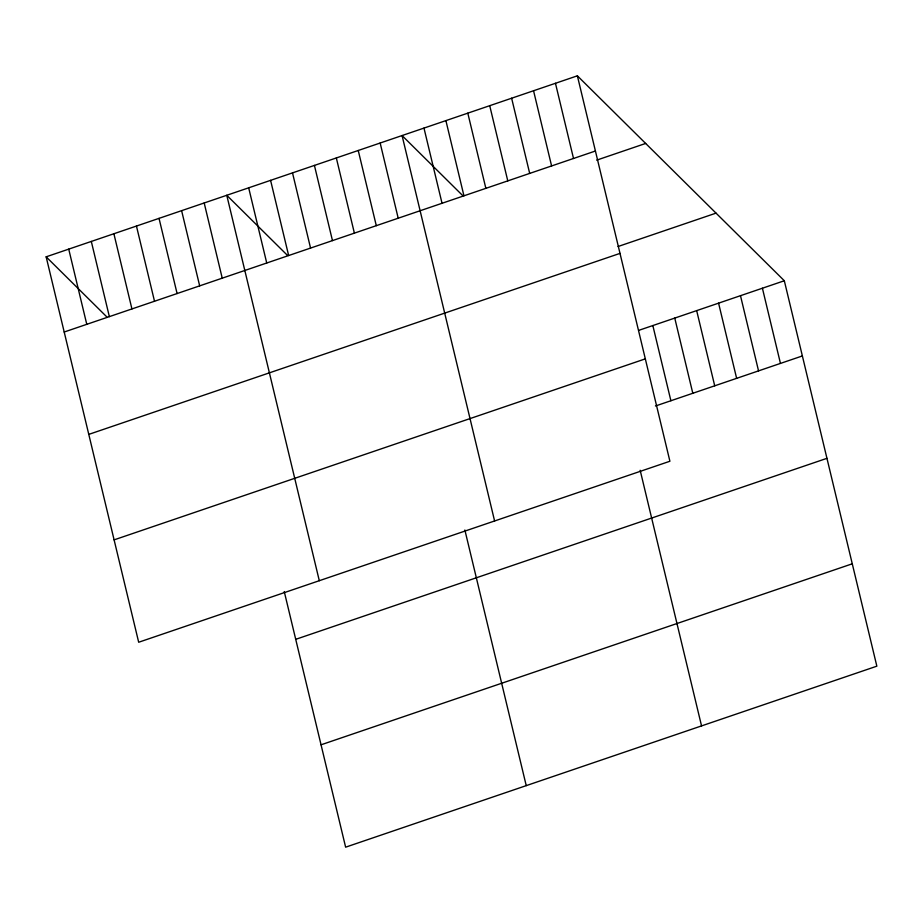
<?xml version="1.0" encoding="UTF-8"?>
<svg xmlns="http://www.w3.org/2000/svg" width="923" height="923" viewBox="0 0 923 923"><rect width="100%" height="100%" fill="white"/><g stroke="black" fill="none" stroke-linecap="round" stroke-linejoin="round"><path stroke-width="1.38" d="M577.371 75.824L669.902 461.246L138.681 642.246L46.15 256.825L577.371 75.824L784.319 280.754L876.85 666.175L345.629 847.176L284.249 591.551M64.206 332.015L595.427 151.014M596.685 160.141L645.662 143.446M618.064 246.51L716.029 213.132M88.781 434.387L620.002 253.387M638.658 330.388L784.319 280.754M114.106 539.863L645.327 358.862M655.422 406.016L802.375 355.943M295.729 639.327L826.95 458.327M321.042 744.803L852.275 563.803M462.769 195.664L402.07 135.554L494.601 520.976M287.468 255.394L226.77 195.284L319.3 580.705M46.15 256.825L106.849 316.935M762.41 288.23L780.454 363.408M740.488 295.695L758.544 370.884M718.579 303.159L736.635 378.349M696.669 310.624L714.714 385.814M674.759 318.089L692.804 393.279M652.838 325.554L670.894 400.744M555.461 83.289L573.518 158.479M640.17 470.28L701.549 725.905M533.552 90.754L551.596 165.944M511.63 98.219L529.687 173.409M489.721 105.683L507.777 180.873M467.811 113.16L485.856 188.338M445.901 120.625L463.946 195.814M423.98 128.089L442.036 203.279M380.161 143.019L398.205 218.209M464.869 530.01L526.237 785.635M358.239 150.484L376.296 225.673M336.33 157.948L354.386 233.138M314.42 165.413L332.465 240.603M292.51 172.889L310.555 248.068M270.589 180.354L288.645 255.544M248.679 187.819L266.735 263.009M204.191 202.979L222.235 278.169M181.612 210.663L199.668 285.853M159.033 218.359L177.089 293.549M136.454 226.054L154.51 301.244M113.887 233.75L131.931 308.94M91.308 241.434L109.352 316.624M68.729 249.129L86.774 324.319"/></g></svg>
